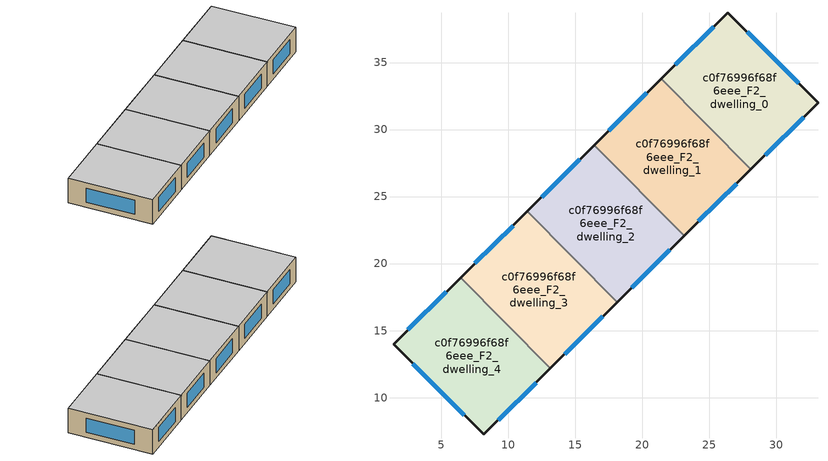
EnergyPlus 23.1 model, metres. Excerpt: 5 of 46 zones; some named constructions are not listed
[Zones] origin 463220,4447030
c0f76996f68f6eee_F2_dwelling_0
 floor to c0f76996f68f6eee_F1_dwelling_0 (EU_floor_Construction): 26.39,38.73 33.11,31.99 28.11,27.03 21.41,33.79 z6
 wall outside (EU_wall_Construction): 28.11,27.03 33.11,31.99 26.39,38.73 21.41,33.79 z6:9
 wall to c0f76996f68f6eee_F2_dwelling_1 (EU_wall_Construction): 21.41,33.79 28.11,27.03 z6:9
 window (EU_Window_Construction): 25.32,37.67 22.47,34.85 / 31.67,33.44 27.83,37.29 / 29.18,28.09 32.04,30.93 z6.64:8.36
 ceiling to c0f76996f68f6eee_F3_dwelling_0 (EU_floor_Construction): 33.11,31.99 26.39,38.73 21.41,33.79 28.11,27.03 z9
c0f76996f68f6eee_F2_dwelling_1
 floor to c0f76996f68f6eee_F1_dwelling_1 (EU_floor_Construction): 21.41,33.79 28.11,27.03 23.13,22.08 16.42,28.84 z6
 wall outside (EU_wall_Construction): 23.13,22.08 28.11,27.03 / 21.41,33.79 16.42,28.84 z6:9
 wall to c0f76996f68f6eee_F2_dwelling_2 (EU_wall_Construction): 16.42,28.84 23.13,22.08 z6:9
 window (EU_Window_Construction): 24.19,23.14 27.04,25.97 / 20.34,32.73 17.49,29.9 z6.64:8.36
 ceiling to c0f76996f68f6eee_F3_dwelling_1 (EU_floor_Construction): 28.11,27.03 21.41,33.79 16.42,28.84 23.13,22.08 z9
c0f76996f68f6eee_F2_dwelling_2
 floor to c0f76996f68f6eee_F1_dwelling_2 (EU_floor_Construction): 16.42,28.84 23.13,22.08 18.14,17.13 11.43,23.89 z6
 wall outside (EU_wall_Construction): 18.14,17.13 23.13,22.08 / 16.42,28.84 11.43,23.89 z6:9
 wall to c0f76996f68f6eee_F2_dwelling_3 (EU_wall_Construction): 11.43,23.89 18.14,17.13 z6:9
 window (EU_Window_Construction): 19.21,18.19 22.06,21.02 / 15.35,27.78 12.5,24.95 z6.64:8.36
 ceiling to c0f76996f68f6eee_F3_dwelling_2 (EU_floor_Construction): 23.13,22.08 16.42,28.84 11.43,23.89 18.14,17.13 z9
c0f76996f68f6eee_F2_dwelling_3
 floor to c0f76996f68f6eee_F1_dwelling_3 (EU_floor_Construction): 11.43,23.89 18.14,17.13 13.15,12.19 6.44,18.95 z6
 wall outside (EU_wall_Construction): 13.15,12.19 18.14,17.13 / 11.43,23.89 6.44,18.95 z6:9
 wall to c0f76996f68f6eee_F2_dwelling_4 (EU_wall_Construction): 6.44,18.95 13.15,12.19 z6:9
 window (EU_Window_Construction): 14.22,13.25 17.07,16.07 / 10.36,22.83 7.51,20.01 z6.64:8.36
 ceiling to c0f76996f68f6eee_F3_dwelling_3 (EU_floor_Construction): 18.14,17.13 11.43,23.89 6.44,18.95 13.15,12.19 z9
c0f76996f68f6eee_F2_dwelling_4
 floor to c0f76996f68f6eee_F1_dwelling_4 (EU_floor_Construction): 6.44,18.95 13.15,12.19 8.18,7.25 1.44,13.99 z6
 wall outside (EU_wall_Construction): 6.44,18.95 1.44,13.99 8.18,7.25 13.15,12.19 z6:9
 window (EU_Window_Construction): 9.25,8.31 12.09,11.13 / 2.89,12.54 6.74,8.69 / 5.37,17.88 2.51,15.05 z6.64:8.36
 ceiling to c0f76996f68f6eee_F3_dwelling_4 (EU_floor_Construction): 13.15,12.19 6.44,18.95 1.44,13.99 8.18,7.25 z9
[SCHEDULE:FILE] Column Number=1; Rows to Skip at Top=0; Number of Hours of Data=8760; Column Separator=Comma; Interpolate to Timestep=No; Minutes per Item=60; Adjust Schedule for Daylight Savings=Yes
Name | File
EU_Step8_GainSchedule_c0f76996f68f6eee_F4_dwelling_2_f000 | ../../schedules/c0f76996f68f6eee/c0f76996f68f6eee_F4_dwelling_2_f000_gain.csv
EU_Step8_GainSchedule_c0f76996f68f6eee_F4_dwelling_3_f000 | ../../schedules/c0f76996f68f6eee/c0f76996f68f6eee_F4_dwelling_3_f000_gain.csv
EU_Step8_GainSchedule_c0f76996f68f6eee_F4_dwelling_4_f000 | ../../schedules/c0f76996f68f6eee/c0f76996f68f6eee_F4_dwelling_4_f000_gain.csv
EU_Step8_GainSchedule_c0f76996f68f6eee_F5_dwelling_0_f000 | ../../schedules/c0f76996f68f6eee/c0f76996f68f6eee_F5_dwelling_0_f000_gain.csv
EU_Step8_GainSchedule_c0f76996f68f6eee_F5_dwelling_1_f000 | ../../schedules/c0f76996f68f6eee/c0f76996f68f6eee_F5_dwelling_1_f000_gain.csv
EU_Step8_GainSchedule_c0f76996f68f6eee_F5_dwelling_2_f000 | ../../schedules/c0f76996f68f6eee/c0f76996f68f6eee_F5_dwelling_2_f000_gain.csv
EU_Step8_GainSchedule_c0f76996f68f6eee_F5_dwelling_3_f000 | ../../schedules/c0f76996f68f6eee/c0f76996f68f6eee_F5_dwelling_3_f000_gain.csv
EU_Step8_GainSchedule_c0f76996f68f6eee_F5_dwelling_4_f000 | ../../schedules/c0f76996f68f6eee/c0f76996f68f6eee_F5_dwelling_4_f000_gain.csv
EU_Step8_GainSchedule_c0f76996f68f6eee_F6_dwelling_0_f000 | ../../schedules/c0f76996f68f6eee/c0f76996f68f6eee_F6_dwelling_0_f000_gain.csv
EU_Step8_GainSchedule_c0f76996f68f6eee_F6_dwelling_1_f000 | ../../schedules/c0f76996f68f6eee/c0f76996f68f6eee_F6_dwelling_1_f000_gain.csv
EU_Step8_GainSchedule_c0f76996f68f6eee_F6_dwelling_2_f000 | ../../schedules/c0f76996f68f6eee/c0f76996f68f6eee_F6_dwelling_2_f000_gain.csv
EU_Step8_GainSchedule_c0f76996f68f6eee_F6_dwelling_3_f000 | ../../schedules/c0f76996f68f6eee/c0f76996f68f6eee_F6_dwelling_3_f000_gain.csv
EU_Step8_GainSchedule_c0f76996f68f6eee_F6_dwelling_4_f000 | ../../schedules/c0f76996f68f6eee/c0f76996f68f6eee_F6_dwelling_4_f000_gain.csv
